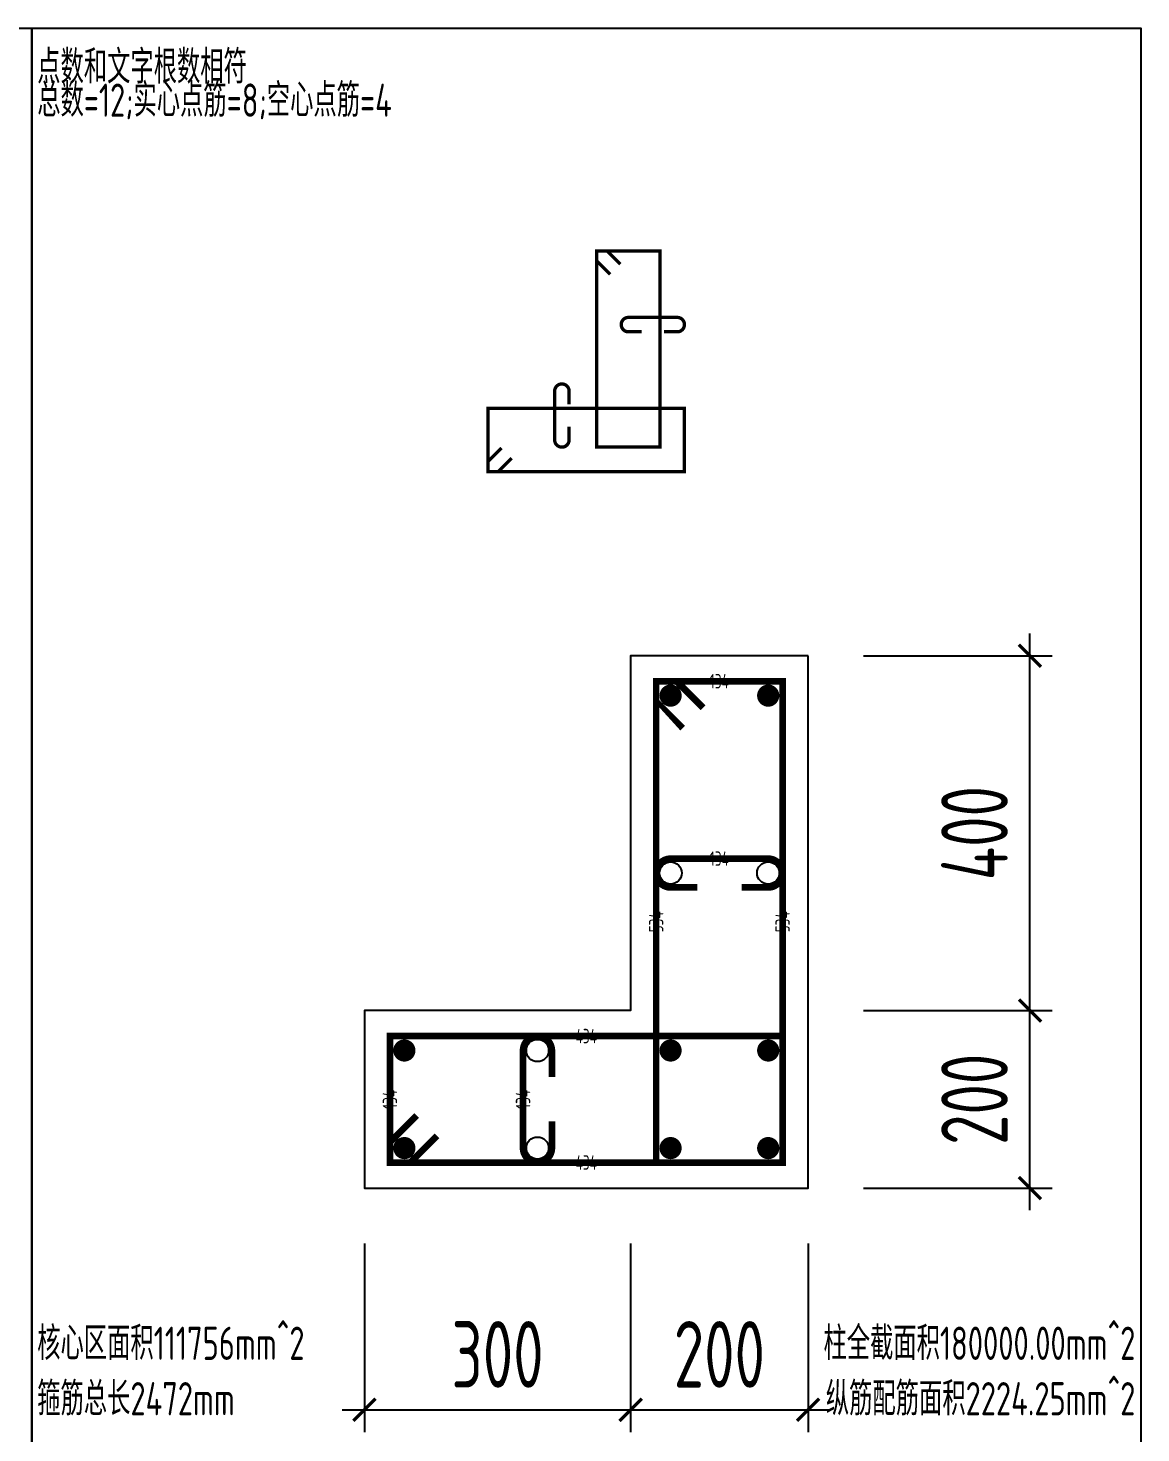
# Model space of a CAD drawing. Extents: x -668857 to 154266, y -275694 to 291306.
# Drawn here: x -283392 to -278376, y 102937 to 109271 of the extents above; entities that cross this region are included whole.
import ezdxf
from ezdxf.enums import TextEntityAlignment as Align

# ---------------------------------------------------------------- set-up
doc = ezdxf.new("R2010")
doc.units = 0
doc.header["$LTSCALE"] = 1000
doc.layers.get('0').update_dxf_attribs({"linetype": 'CONTINUOUS'})
doc.layers.get('DEFPOINTS').update_dxf_attribs({"linetype": 'CONTINUOUS'})
for name, color, linetype in [('COLU_DE_DIM', 3, 'CONTINUOUS'), ('COLU_DE_TH', 7, 'CONTINUOUS'), ('LINK', 6, 'CONTINUOUS'), ('LINK-INDEX', 6, 'CONTINUOUS'), ('REIN', 6, 'CONTINUOUS'), ('TAB', 7, 'CONTINUOUS'), ('箍筋长度', 3, 'CONTINUOUS'), ('配箍校核', 34, 'CONTINUOUS')]:
    doc.layers.add(name, color=color, linetype=linetype)
doc.styles.add('BW_Rein', font='Tssdeng.shx', dxfattribs={"width": 0.7, "bigfont": 'hztxt.shx'})
doc.styles.add('TSSD_DIMENSION', font='Tssdeng.shx', dxfattribs={"width": 0.7, "bigfont": 'tssdchn.shx'})
doc.dimstyles.new('TSSD_25_100', dxfattribs={"dimtxt": 300, "dimasz": 100, "dimexe": 100, "dimexo": 250, "dimgap": 100, "dimtad": 1, "dimdec": 0, "dimlfac": 0.25, "dimzin": 0, "dimdsep": 46, "dimtxsty": 'TSSD_DIMENSION', "dimblk": 'ARCHTICK', "dimcen": 0, "dimdle": 100, "dimclrt": 7, "dimadec": 0, "dimazin": 0, "dimtfac": 1, "dimtdec": 0, "dimtix": 1, "dimtmove": 2, "dimatfit": 3, "dimldrblk": 'ARCHTICK', "dimfxl": 0, "dimtolj": 1, "dimtzin": 0, "dimarcsym": 0})

# ---------------------------------------------------------------- blocks, each defined once
blk = doc.blocks.new('_ArchTick')
at = {"color": 0, "linetype": 'ByBlock', "const_width": 0.15}
blk.add_lwpolyline([(-0.5, -0.5), (0.5, 0.5)], dxfattribs=at)
blk = doc.blocks.new('*D2112')
at = {"layer": 'COLU_DE_DIM', "color": 0, "lineweight": -2}
for p, q in [((-281876.4049578588, 103790.9760006196), (-281876.4049578588, 102940.9760006196)), ((-280676.4049578588, 103790.9760006196), (-280676.4049578588, 102940.9760006196)), ((-281976.4049578588, 103040.9760006196), (-280576.4049578588, 103040.9760006196))]:
    blk.add_line(p, q, dxfattribs=at)
at = {"layer": 'DEFPOINTS', "color": 0}
for p in [(-281876.4049578588, 104040.9760006196), (-280676.4049578588, 104040.9760006196), (-280676.4049578588, 103040.9760006196)]:
    blk.add_point(p, dxfattribs=at)
at = {"layer": 'COLU_DE_DIM', "color": 0, "lineweight": -2, "xscale": 100, "yscale": 100, "zscale": 100, "rotation": 180}
blk.add_blockref('_ArchTick', (-281876.4049578588, 103040.9760006196), dxfattribs=at)
at = {"layer": 'COLU_DE_DIM', "color": 0, "lineweight": -2, "xscale": 100, "yscale": 100, "zscale": 100}
blk.add_blockref('_ArchTick', (-280676.4049578588, 103040.9760006196), dxfattribs=at)
at = {"layer": 'COLU_DE_DIM', "color": 7, "insert": (-281276.4049578588, 103290.9760006196), "char_height": 300, "attachment_point": 5, "style": 'TSSD_DIMENSION'}
blk.add_mtext('\\A1;300', dxfattribs=at)
blk = doc.blocks.new('*D2113')
at = {"layer": 'COLU_DE_DIM', "color": 0, "lineweight": -2}
for p, q in [((-280676.4049578588, 103790.9760006196), (-280676.4049578588, 102940.9760006196)), ((-279876.4049578588, 103790.9760006196), (-279876.4049578588, 102940.9760006196)), ((-280776.4049578588, 103040.9760006196), (-279776.4049578588, 103040.9760006196))]:
    blk.add_line(p, q, dxfattribs=at)
at = {"layer": 'DEFPOINTS', "color": 0}
for p in [(-280676.4049578588, 104040.9760006196), (-279876.4049578588, 104040.9760006196), (-279876.4049578588, 103040.9760006196)]:
    blk.add_point(p, dxfattribs=at)
at = {"layer": 'COLU_DE_DIM', "color": 0, "lineweight": -2, "xscale": 100, "yscale": 100, "zscale": 100, "rotation": 180}
blk.add_blockref('_ArchTick', (-280676.4049578588, 103040.9760006196), dxfattribs=at)
at = {"layer": 'COLU_DE_DIM', "color": 0, "lineweight": -2, "xscale": 100, "yscale": 100, "zscale": 100}
blk.add_blockref('_ArchTick', (-279876.4049578588, 103040.9760006196), dxfattribs=at)
at = {"layer": 'COLU_DE_DIM', "color": 7, "insert": (-280276.4049578588, 103290.9760006196), "char_height": 300, "attachment_point": 5, "style": 'TSSD_DIMENSION'}
blk.add_mtext('\\A1;200', dxfattribs=at)
blk = doc.blocks.new('*D2114')
at = {"layer": 'COLU_DE_DIM', "color": 0, "lineweight": -2}
for p, q in [((-278876.4049578588, 103940.9760006196), (-278876.4049578588, 104940.9760006196)), ((-279626.4049578588, 104840.9760006196), (-278776.4049578588, 104840.9760006196)), ((-279626.4049578588, 104040.9760006196), (-278776.4049578588, 104040.9760006196))]:
    blk.add_line(p, q, dxfattribs=at)
at = {"layer": 'DEFPOINTS', "color": 0}
for p in [(-279876.4049578588, 104840.9760006196), (-278876.4049578588, 104840.9760006196), (-279876.4049578588, 104040.9760006196)]:
    blk.add_point(p, dxfattribs=at)
at = {"layer": 'COLU_DE_DIM', "color": 0, "lineweight": -2, "xscale": 100, "yscale": 100, "zscale": 100}
for p, rotation in [((-278876.4049578588, 104840.9760006196), 90), ((-278876.4049578588, 104040.9760006196), 270)]:
    blk.add_blockref('_ArchTick', p, dxfattribs=dict(at, rotation=rotation))
at = {"layer": 'COLU_DE_DIM', "color": 7, "insert": (-279126.4049578588, 104440.9760006196), "char_height": 300, "attachment_point": 5, "rotation": 90, "style": 'TSSD_DIMENSION'}
blk.add_mtext('\\A1;200', dxfattribs=at)
blk = doc.blocks.new('*D2115')
at = {"layer": 'COLU_DE_DIM', "color": 0, "lineweight": -2}
for p, q in [((-278876.4049578588, 104740.9760006196), (-278876.4049578588, 106540.9760006196)), ((-279626.4049578588, 106440.9760006196), (-278776.4049578588, 106440.9760006196)), ((-279626.4049578588, 104840.9760006196), (-278776.4049578588, 104840.9760006196))]:
    blk.add_line(p, q, dxfattribs=at)
at = {"layer": 'DEFPOINTS', "color": 0}
for p in [(-279876.4049578588, 106440.9760006196), (-278876.4049578588, 106440.9760006196), (-279876.4049578588, 104840.9760006196)]:
    blk.add_point(p, dxfattribs=at)
at = {"layer": 'COLU_DE_DIM', "color": 0, "lineweight": -2, "xscale": 100, "yscale": 100, "zscale": 100}
for p, rotation in [((-278876.4049578588, 106440.9760006196), 90), ((-278876.4049578588, 104840.9760006196), 270)]:
    blk.add_blockref('_ArchTick', p, dxfattribs=dict(at, rotation=rotation))
at = {"layer": 'COLU_DE_DIM', "color": 7, "insert": (-279126.4049578588, 105640.9760006196), "char_height": 300, "attachment_point": 5, "rotation": 90, "style": 'TSSD_DIMENSION'}
blk.add_mtext('\\A1;400', dxfattribs=at)

msp = doc.modelspace()

# ---------------------------------------------------------------- linework, layer by layer
at = {"layer": 'COLU_DE_TH'}
msp.add_lwpolyline([(-279876.4049578588, 106440.9760006196), (-280676.4049578588, 106440.9760006196), (-280676.4049578588, 104840.9760006196), (-281876.4049578588, 104840.9760006196), (-281876.4049578588, 104040.9760006196), (-279876.4049578588, 104040.9760006196), (-279876.4049578588, 106440.9760006196)], close=True, dxfattribs=at)
at = {"layer": 'LINK', "const_width": 30}
for points in [[(-280441.4049578544, 106114.0521190641), (-280561.4049578581, 106234.0521190603), (-280561.4049578579, 106325.9760006226), (-279991.4049578584, 106325.9760006226), (-279991.4049578586, 104155.9760006213), (-280561.4049578581, 104155.9760006213), (-280561.4049578579, 106325.9760006226), (-280469.4810763006, 106325.9760006237), (-280349.4810762969, 106205.9760006275)], [(-281549.4810763136, 104275.9760006174), (-281669.4810763181, 104155.9760006217), (-281761.4049578581, 104155.9760006215), (-281761.4049578581, 104725.9760006202), (-279991.4049578588, 104725.9760006208), (-279991.4049578584, 104155.9760006216), (-281761.4049578581, 104155.9760006215), (-281761.4049578609, 104247.899882171), (-281641.4049578565, 104367.8998821668)]]:
    msp.add_lwpolyline(points, dxfattribs=at)
for points in [[(-280176.40495786, 105395.976000621), (-280056.40495786, 105395.976000621, 1), (-280056.40495786, 105525.976000621), (-280496.4049578595, 105525.9760006208, 1), (-280496.4049578595, 105395.9760006208), (-280376.4049578595, 105395.9760006208)], [(-281031.4049578591, 104540.9760006196), (-281031.4049578591, 104660.9760006196, 1), (-281161.4049578591, 104660.9760006196), (-281161.4049578591, 104220.9760006217, 1), (-281031.4049578591, 104220.9760006217), (-281031.4049578591, 104340.9760006217)]]:
    msp.add_lwpolyline(points, format="xyb", dxfattribs=at)
at = {"layer": 'LINK-INDEX', "const_width": 15.00000095367432}
for points in [[(-280768.9049578609, 108160.236316882), (-280828.9049578612, 108220.2363168818), (-280828.9049578593, 108266.1982576518), (-280543.9049578586, 108266.1982576518), (-280543.9049578588, 107381.1982576547), (-280828.9049578593, 107381.1982576547), (-280828.9049578593, 108266.1982576518), (-280782.9430170921, 108266.1982576512), (-280722.9430170918, 108206.1982576513)], [(-281212.9430170914, 107331.1982576598), (-281272.9430170869, 107271.1982576553), (-281318.9049578593, 107271.198257656), (-281318.9049578593, 107556.1982576556), (-280433.9049578565, 107556.1982576559), (-280433.9049578565, 107271.198257656), (-281318.9049578593, 107271.198257656), (-281318.9049578544, 107317.1601984159), (-281258.9049578591, 107377.1601984204)]]:
    msp.add_lwpolyline(points, dxfattribs=at)
for points in [[(-280526.4049578593, 107901.198257657), (-280466.4049578593, 107901.198257657, 1), (-280466.4049578593, 107966.198257657), (-280686.4049578591, 107966.1982576569, 1), (-280686.4049578591, 107901.1982576569), (-280626.4049578591, 107901.1982576569)], [(-280953.9049578591, 107573.6982576563), (-280953.9049578591, 107633.6982576563, 1), (-281018.9049578591, 107633.6982576563), (-281018.9049578591, 107413.6982576574, 1), (-280953.9049578591, 107413.6982576574), (-280953.9049578591, 107473.6982576574)]]:
    msp.add_lwpolyline(points, format="xyb", dxfattribs=at)
at = {"layer": 'REIN', "const_width": 50}
for points in [[(-280521.4049578588, 106260.9760006224, 1), (-280471.4049578588, 106260.9760006224, 1), (-280521.4049578588, 106260.9760006224)], [(-280081.4049578588, 106260.9760006224, 1), (-280031.4049578588, 106260.9760006224, 1), (-280081.4049578588, 106260.9760006224)], [(-281721.4049578588, 104660.97600062, 1), (-281671.4049578588, 104660.97600062, 1), (-281721.4049578588, 104660.97600062)], [(-280521.4049578593, 104660.9760006194, 1), (-280471.4049578593, 104660.9760006194, 1), (-280521.4049578593, 104660.9760006194)], [(-280081.4049578598, 104660.9760006196, 1), (-280031.4049578598, 104660.9760006196, 1), (-280081.4049578598, 104660.9760006196)], [(-281721.4049578588, 104220.9760006212, 1), (-281671.4049578588, 104220.9760006212, 1), (-281721.4049578588, 104220.9760006212)], [(-280521.4049578593, 104220.9760006215, 1), (-280471.4049578593, 104220.9760006215, 1), (-280521.4049578593, 104220.9760006215)], [(-280081.4049578593, 104220.9760006212, 1), (-280031.4049578593, 104220.9760006212, 1), (-280081.4049578593, 104220.9760006212)]]:
    msp.add_lwpolyline(points, format="xyb", close=True, dxfattribs=at)
at = {"layer": 'REIN'}
for centre in [(-280496.4049578595, 105460.9760006208), (-280056.40495786, 105460.976000621), (-281096.4049578591, 104660.9760006196), (-281096.4049578591, 104220.9760006217)]:
    msp.add_circle(centre, 50, dxfattribs=at)
at = {"layer": 'TAB'}
for points in [[(-286984.5298800245, 109270.5257877661), (-283376.4049578588, 109270.5257877661), (-283376.4049578588, 98740.97600061962), (-286984.5298800245, 98740.97600061962), (-286984.5298800245, 109270.5257877661), (-286984.5298800245, 102740.9760006196), (-283376.4049578588, 102740.9760006196), (-283376.4049578588, 101740.9760006196), (-286984.5298800245, 101740.9760006196), (-286984.5298800245, 100740.9760006196), (-283376.4049578588, 100740.9760006196), (-283376.4049578588, 99740.97600061962), (-286984.5298800245, 99740.97600061962)], [(-283376.4049578588, 109270.5257877661), (-278376.4049578588, 109270.5257877661), (-278376.4049578588, 98740.97600061962), (-283376.4049578588, 98740.97600061962), (-283376.4049578588, 109270.5257877661), (-283376.4049578588, 102740.9760006196), (-278376.4049578588, 102740.9760006196), (-278376.4049578588, 101740.9760006196), (-283376.4049578588, 101740.9760006196), (-283376.4049578588, 100740.9760006196), (-278376.4049578588, 100740.9760006196), (-278376.4049578588, 99740.97600061962), (-283376.4049578588, 99740.97600061962)]]:
    msp.add_lwpolyline(points, dxfattribs=at)

# ---------------------------------------------------------------- texts
at = {"layer": '箍筋长度', "style": 'BW_Rein', "width": 0.7}
for s, p in [('134', (-280276.4049578588, 106325.9760006226)), ('134', (-280276.4049578588, 105525.9760006209)), ('434', (-280876.4049578588, 104725.9760006205)), ('434', (-280876.4049578588, 104155.9760006215))]:
    msp.add_text(s, height=65, dxfattribs=at).set_placement(p, align=Align.MIDDLE_CENTER)
for s, rotation, p in [('534', 89.99999999999444, (-280561.404957858, 105240.9760006196)), ('534', 89.99999999999444, (-279991.4049578585, 105240.9760006196)), ('134', 90, (-281761.4049578581, 104440.9760006196)), ('134', 90, (-281161.4049578591, 104440.9760006196))]:
    msp.add_text(s, height=65, rotation=rotation, dxfattribs=at).set_placement(p, align=Align.MIDDLE_CENTER)
at = {"layer": '配箍校核', "style": 'BW_Rein', "width": 0.7}
for s, p in [('点数和文字根数相符', (-283351.4049578588, 109020.5257877661)), ('总数=12;实心点筋=8;空心点筋=4', (-283351.4049578588, 108870.5257877661)), ('核心区面积111756mm^ 2', (-283351.4049578588, 103265.9760006196)), ('箍筋总长2472mm', (-283351.4049578588, 103015.9760006196))]:
    msp.add_text(s, height=150, dxfattribs=at).set_placement(p)
for s, p in [('柱全截面积180000.00mm^ 2', (-278401.4049578588, 103265.9760006196)), ('纵筋配筋面积2224.25mm^ 2', (-278401.4049578588, 103015.9760006196))]:
    msp.add_text(s, height=150, dxfattribs=at).set_placement(p, align=Align.RIGHT)

# ---------------------------------------------------------------- dimensions: what is measured, and where the dimension line sits
at = {"layer": 'COLU_DE_DIM'}
for base, p1, p2, picture, middle in [((-278876.4049578588, 106440.9760006196), (-279876.4049578588, 104840.9760006196), (-279876.4049578588, 106440.9760006196), '*D2115', (-279126.4049578588, 105640.9760006196)), ((-278876.4049578588, 104840.9760006196), (-279876.4049578588, 104040.9760006196), (-279876.4049578588, 104840.9760006196), '*D2114', (-279126.4049578588, 104440.9760006196))]:
    dim = msp.add_linear_dim(base=base, p1=p1, p2=p2, angle=89.9999998932783, dimstyle='TSSD_25_100', dxfattribs=at)
    dim.commit()
    dim.dimension.update_dxf_attribs({"geometry": picture, "text_midpoint": middle})
for base, p1, p2, picture, middle in [((-280676.4049578588, 103040.9760006196), (-281876.4049578588, 104040.9760006196), (-280676.4049578588, 104040.9760006196), '*D2112', (-281276.4049578588, 103290.9760006196)), ((-279876.4049578588, 103040.9760006196), (-280676.4049578588, 104040.9760006196), (-279876.4049578588, 104040.9760006196), '*D2113', (-280276.4049578588, 103290.9760006196))]:
    dim = msp.add_linear_dim(base=base, p1=p1, p2=p2, dimstyle='TSSD_25_100', dxfattribs=at)
    dim.commit()
    dim.dimension.update_dxf_attribs({"geometry": picture, "text_midpoint": middle})

doc.saveas('drawing.dxf')
